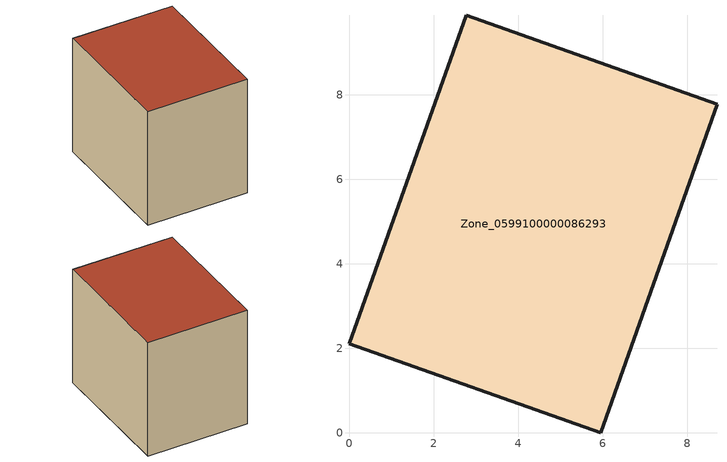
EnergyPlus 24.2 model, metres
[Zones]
Zone_0599100000086293
 floor ground (C_G): 8.7,7.78 5.95,0 0,2.11 2.76,9.88 z0.52
 wall outside (C_F): 5.95,0 8.7,7.78 2.76,9.88 0,2.11 5.95,0 z0.52:8.02
 roof outside (C_R): 2.76,9.88 0,2.11 5.95,0 8.7,7.78 z8.02
[BUILDING]
Pand.0599100000086293: North Axis=0; Terrain=City; Loads Convergence Tolerance Value=0.04; Temperature Convergence Tolerance Value=0.4; Solar Distribution=FullExterior; Maximum Number of Warmup Days=25; Minimum Number of Warmup Days=1
[Site:Location]
Rotterdam.The.Hague.AP_ZH_NLD Design_Conditions: Latitude=51.96; Longitude=4.45; Time Zone=1; Elevation=-4.5
[SITE:GROUNDTEMPERATURE:BUILDINGSURFACE]
18, 18, 18, 18, 18, 18, 18, 18, 18, 18, 18, 18
[MATERIAL] Thermal Absorptance=0.9; Solar Absorptance=0.7; Visible Absorptance=0.7
Name | Roughness | Thickness | Conductivity | Density | Specific Heat
G.TC.1965-1974 | MediumSmooth | 0.15 | 0.882353 | 540 | 1210
F.TC.1965-1974 | Rough | 0.3 | 0.697674 | 1920 | 840
R.TC.1965-1974 | MediumRough | 0.2 | 0.232558 | 1500 | 1000
[CONSTRUCTION]
C_G: G.TC.1965-1974
C_F: F.TC.1965-1974
C_R: R.TC.1965-1974
[ZONE]
Zone_0599100000086293: Type=1; Multiplier=1; Ceiling Height=Autocalculate; Volume=Autocalculate; Floor Area=autocalculate; Part of Total Floor Area=Yes
[ZONEINFILTRATION:DESIGNFLOWRATE]
Infil_Zone_0599100000086293: Zone or ZoneList or Space or SpaceList=Zone_0599100000086293; Schedule=AlwaysOn; Design Flow Rate Calculation Method=Flow/Area; Flow Rate per Floor Area=0.003; Constant Term Coefficient=1; Temperature Term Coefficient=0; Velocity Term Coefficient=0; Velocity Squared Term Coefficient=0
[HVACTEMPLATE:ZONE:IDEALLOADSAIRSYSTEM]
Zone_0599100000086293: Maximum Heating Supply Air Temperature=50; Minimum Cooling Supply Air Temperature=13; Maximum Heating Supply Air Humidity Ratio=0.0156; Minimum Cooling Supply Air Humidity Ratio=0.0077; Heating Limit=NoLimit; Cooling Limit=NoLimit; Dehumidification Control Type=ConstantSensibleHeatRatio; Cooling Sensible Heat Ratio=0.7; Dehumidification Setpoint=60; Humidification Control Type=None; Humidification Setpoint=30; Outdoor Air Method=None; Outdoor Air Flow Rate per Person=0.00944; Outdoor Air Flow Rate per Zone Floor Area=0; Outdoor Air Flow Rate per Zone=0; Demand Controlled Ventilation Type=None; Outdoor Air Economizer Type=NoEconomizer; Heat Recovery Type=None; Sensible Heat Recovery Effectiveness=0.7; Latent Heat Recovery Effectiveness=0.65
[ZONECONTROL:THERMOSTAT]
ThermostatControl_Zone_0599100000086293: Zone or ZoneList=Zone_0599100000086293; Control Type Schedule=DualSetpointControlType; Control 1=Thermostat_Zone_0599100000086293; Temperature Difference Between Cutout And Setpoint=0
[THERMOSTATSETPOINT:DUALSETPOINT]
Thermostat_Zone_0599100000086293: Heating Setpoint Temperature Schedule=HeatingSetpoint_Zone_0599100000086293; Cooling Setpoint Temperature Schedule=CoolingSetpoint_Zone_0599100000086293
[SCHEDULE:COMPACT]
HeatingSetpoint_Zone_0599100000086293: Through: 12/31, For: AllDays, Until: 24:00, 21
CoolingSetpoint_Zone_0599100000086293: Through: 12/31, For: AllDays, Until: 24:00, 24
DualSetpointControlType: Through: 12/31, For: AllDays, Until: 24:00, 4
AlwaysOn: Through: 12/31, For: AllDays, Until: 24:00, 1
